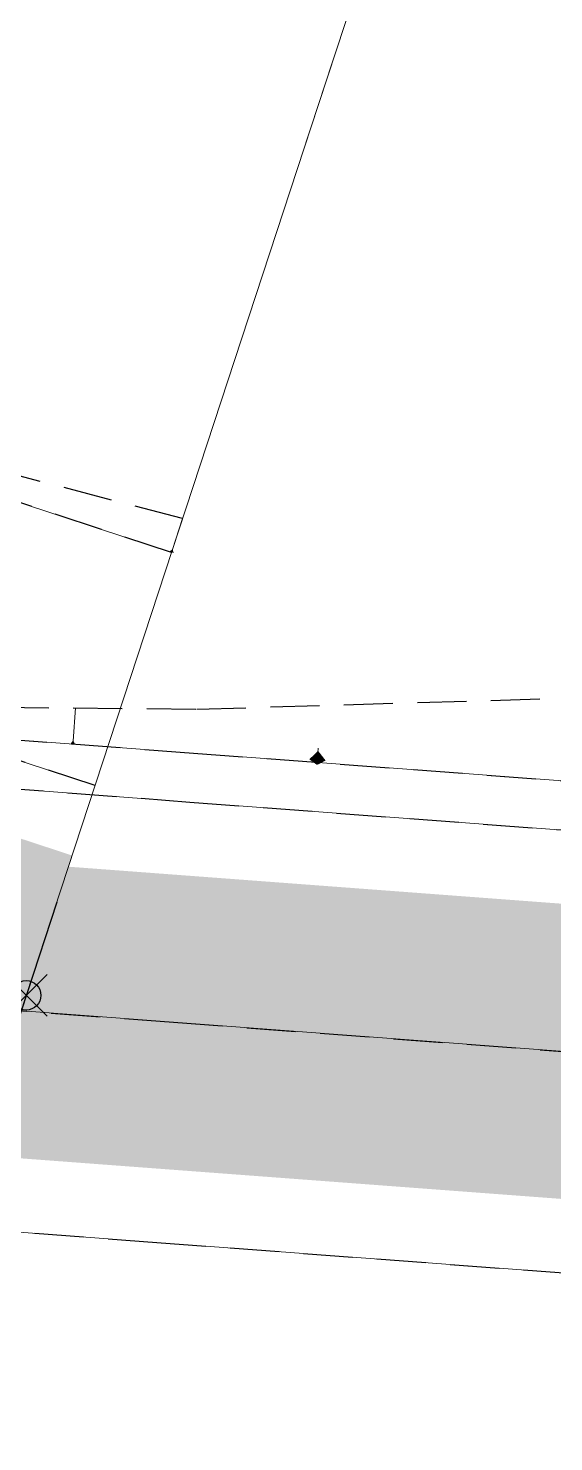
# Model space of a CAD drawing. Header units: metres. Extents: x 544752 to 548977, y 1840603 to 1844608.
# Drawn here: x 547798.66 to 547804.02, y 1842265.59 to 1842280 of the extents above; entities that cross this region are included whole.
import ezdxf

# ---------------------------------------------------------------- set-up
doc = ezdxf.new("R2010")
doc.units = ezdxf.units.M
doc.header["$MEASUREMENT"] = 0
for name, pattern in [('ACAD_ISO02W100', [15, 12, -3]), ('Anordnung Grundriss$0$GESTRICHELT', [0.75, 0.5, -0.25]), ('HIDDEN', [0.375, 0.25, -0.125])]:
    doc.linetypes.add(name, pattern=pattern)
doc.layers.add('C-ROAD', color=7, linetype='Continuous')
for name, color, linetype, lineweight in [('C-ROAD-CORR', 5, 'Continuous', 0), ('C-ROAD-MARK', 212, 'Continuous', 0), ('C-ROAD-SAMP', 150, 'HIDDEN', 0), ('C-ROAD-SAMP-TEXT', 11, 'Continuous', 0), ('C-TOPO-FEAT', 94, 'Continuous', 5)]:
    doc.layers.add(name, color=color, linetype=linetype, lineweight=lineweight)

msp = doc.modelspace()

# ---------------------------------------------------------------- linework, layer by layer
at = {"layer": 'C-ROAD', "color": 1, "linetype": 'ACAD_ISO02W100', "lineweight": 60, "ltscale": 0.1, "const_width": 3, "flags": 128}
for points in [[(547447.2669305371, 1842296.325235744), (548177.885715168, 1842241.548372065)], [(547798.6433986695, 1842270.142461582), (547789.6129650822, 1842273.107423156)]]:
    msp.add_lwpolyline(points, dxfattribs=at)
at = {"layer": 'C-ROAD-CORR', "color": 160, "linetype": 'Continuous'}
for p, q in [((547800.1345773343, 1842274.684169649, 509.3000639640576), (547800.2385290009, 1842275.000776998, 509.0779067002882)), ((547800.1097894195, 1842274.666842899, 509.3161937224126), (547800.1442703989, 1842274.655521762, 509.3161937224126)), ((547800.1159863982, 1842274.671174587, 509.3121612828239), (547800.1418471327, 1842274.662683734, 509.3121612828239)), ((547800.1221833769, 1842274.675506274, 509.3081288432351), (547800.1394238665, 1842274.669845705, 509.3081288432351)), ((547800.1283803555, 1842274.679837962, 509.3040964036464), (547800.1370006005, 1842274.677007677, 509.3040964036464)), ((547799.1205451722, 1842272.734104255, 509.2289972189047), (547799.1458129048, 1842273.071127568, 509.0036844267847)), ((547799.1003583875, 1842272.711010557, 509.2453560848269), (547799.1370628227, 1842272.708258706, 509.2453560848269)), ((547799.1054050836, 1842272.716783981, 509.2412663683464), (547799.1329334101, 1842272.714720093, 509.2412663683464)), ((547799.1104517798, 1842272.722557406, 509.2371766518658), (547799.1288039975, 1842272.72118148, 509.2371766518658)), ((547799.1154984761, 1842272.72833083, 509.2330869353852), (547799.1246745848, 1842272.727642867, 509.2330869353852)), ((547801.6148743446, 1842272.564881005, 509.2113908660389), (547801.6221293539, 1842272.661648979, 509.1466978269577))]:
    msp.add_line(p, q, dxfattribs=at)
at = {"layer": 'C-ROAD-CORR', "color": 5, "linetype": 'Anordnung Grundriss$0$GESTRICHELT', "lineweight": 30, "extrusion": (0.04147128308245401, 0.5531477567877873, 0.832050294056876), "const_width": 0.1, "elevation": 1042190.661986598}
msp.add_lwpolyline([(-408533.9304963337, -1562367.939196089), (-408533.886862123, -1562367.997375037), (-408533.8432279123, -1562367.93919609)], dxfattribs=at)
at = {"layer": 'C-ROAD-CORR', "color": 11, "linetype": 'Anordnung Grundriss$0$GESTRICHELT', "lineweight": 30}
for points in [[(547800.2385290009, 1842275.000776998, 509.0779067002906), (547795.3907111419, 1842276.26410181, 509.3441987505066), (547791.493212306, 1842278.834123911, 509.5085424946689), (547791.0839532804, 1842278.963136551, 509.5068676536401), (547786.5545413154, 1842279.48858539, 509.4553864889657), (547782.6246881565, 1842281.606007032, 509.5152472411457), (547778.9363005583, 1842284.123936326, 509.5936128892196), (547776.4214830612, 1842287.934969302, 509.7205845388854), (547773.4756993039, 1842291.112419847, 509.7593777833604), (547771.0948886888, 1842292.287575891, 509.7172089071782), (547769.9853270883, 1842294.004371816, 509.7054208918427), (547767.8621829086, 1842297.91783857, 509.6923575863233), (547766.1357673137, 1842302.011306525, 509.7180767581479), (547766.1153589269, 1842302.06640209, 509.7188824216468), (547764.9167233921, 1842306.276003794, 509.7210806844301), (547764.109906487, 1842310.630193825, 509.7830954019378), (547763.8649146738, 1842315.046166571, 509.8077377853635), (547763.8599851175, 1842315.855469003, 509.8224163649545), (547763.8650553097, 1842319.939631364, 509.8988817424423), (547763.8864777453, 1842324.939663117, 509.9934534360805), (547764.0036032873, 1842329.939818183, 510.0364453097837), (547764.0985472131, 1842334.939944668, 510.1064472439274), (547764.2979191587, 1842339.940205707, 510.1190527445141)], [(547745.6056258895, 1842278.078520116, 508.467700405285), (547750.5704941552, 1842277.422759381, 508.6446242295426), (547755.5353624207, 1842276.766998647, 508.8215480538001), (547760.5009536601, 1842276.120881003, 508.9920251084048), (547765.4698274262, 1842275.518545998, 509.1332318179346), (547770.4439271985, 1842274.985915939, 509.2278381427055), (547775.4258103473, 1842274.557101261, 509.2530399718554), (547780.4109496067, 1842274.171716884, 509.24920700661), (547785.3957867379, 1842273.782302694, 509.24806812356), (547790.4729586528, 1842274.624458236, 509.3389337232472), (547795.3733333691, 1842273.108476683, 509.1755923148555), (547800.38364716, 1842273.058872495, 508.9472776337004), (547805.4089128793, 1842273.208698484, 508.5856363595552), (547810.4345854775, 1842273.363951462, 508.2203669388884), (547812.8363700053, 1842273.435600924, 508.0474959697614), (547815.4600516116, 1842273.516450605, 507.8585664763281), (547817.7024595314, 1842273.58907852, 507.6973277756963), (547820.486617287, 1842273.683615527, 507.4975430017495)], [(547800.1251430531, 1842274.6554355, 509.3202261620015), (547795.3746441924, 1842276.21516643, 509.3785357617878)], [(547795.3640744298, 1842272.98498011, 509.2581544301177), (547800.3500809253, 1842272.611163007, 509.2465883069319), (547805.3360874208, 1842272.237345903, 509.235022183746), (547810.3220939162, 1842271.863528799, 509.2234560605602), (547812.7051117367, 1842271.684866212, 509.2179281340142), (547815.3081004117, 1842271.489711695, 509.2135178532181), (547817.5325595228, 1842271.322936769, 509.2123289780747), (547820.2941069072, 1842271.115894591, 509.2141612603979), (547825.2801134026, 1842270.742077487, 509.226750682923), (547830.2661198982, 1842270.368260383, 509.2512861207935), (547835.2521263936, 1842269.994443279, 509.2877675740093), (547840.238132889, 1842269.620626176, 509.3361950425704), (547845.2241393846, 1842269.246809072, 509.3965685264769), (547850.21014588, 1842268.872991968, 509.4688880257286), (547855.1961523754, 1842268.499174864, 509.5531535403258), (547860.182158871, 1842268.12535776, 509.6493650702683), (547865.1681653664, 1842267.751540656, 509.7575226155561), (547870.1541718618, 1842267.377723552, 509.8776261761892), (547875.1401783574, 1842267.003906448, 510.0096757521677), (547880.1261848528, 1842266.630089345, 510.1536713434915)]]:
    msp.add_polyline3d(points, dxfattribs=at)
at = {"layer": 'C-ROAD-CORR', "color": 5, "linetype": 'Anordnung Grundriss$0$GESTRICHELT', "lineweight": 30}
for points in [[(547799.3452775881, 1842272.28018607, 509.4202261620015), (547794.5947787274, 1842273.839917, 509.4785357617878), (547790.3148440007, 1842275.245147643, 509.531069461582), (547789.868599336, 1842275.394385667, 509.5368453615741), (547785.4660675131, 1842277.171896639, 509.5951549613605), (547781.2875164849, 1842279.426124447, 509.6534645611468), (547777.384372423, 1842282.129325907, 509.7117741609331), (547773.8046720169, 1842285.248232239, 509.7700837607195), (547770.592471277, 1842288.744458507, 509.8283933605059), (547769.0190671809, 1842290.782244736, 509.8600004808849), (547767.7873033301, 1842292.57497603, 509.8867029602922), (547765.4236918779, 1842296.692641948, 509.9450125600785), (547763.5307263075, 1842301.046779412, 510.0033221598649), (547763.5089530824, 1842301.105718416, 510.0040934264061), (547762.1317036834, 1842305.583801277, 510.0675823152897), (547761.2438420262, 1842310.247869606, 510.1440637055649), (547760.8780684075, 1842314.981582881, 510.2327673998733), (547760.8681027113, 1842315.851613987, 510.2503396247385), (547760.8628403181, 1842319.935763034, 510.3336933982149), (547760.8563978637, 1842324.935758884, 510.4468417005898), (547760.8499554093, 1842329.935754733, 510.5722123069979), (547760.8435129549, 1842334.935750582, 510.7098052174392), (547760.8370705005, 1842339.935746432, 510.8596204319136)], [(547745.4666277647, 1842276.224550499, 509.3938156619759), (547750.4526342603, 1842275.850733396, 509.3822495387901), (547755.4386407557, 1842275.476916292, 509.3706834156043), (547760.4246472511, 1842275.103099188, 509.3591172924184), (547765.4106537467, 1842274.729282084, 509.3475511692326), (547770.3966602421, 1842274.35546498, 509.3359850460468), (547775.3826667377, 1842273.981647876, 509.324418922861), (547780.3686732331, 1842273.607830772, 509.3128527996752), (547785.3546797285, 1842273.234013668, 509.3012866764893), (547790.340686224, 1842272.860196565, 509.2897205533035), (547795.3266927195, 1842272.486379461, 509.2781544301176), (547800.3126992149, 1842272.112562357, 509.2665883069319), (547805.2987057104, 1842271.738745253, 509.255022183746), (547810.2847122059, 1842271.364928149, 509.2434560605602), (547812.6677300263, 1842271.186265562, 509.2379281340142), (547815.2707187013, 1842270.991111045, 509.2335178532181), (547817.4951778124, 1842270.82433612, 509.2323289780747), (547820.2567251968, 1842270.617293941, 509.2341612603979)], [(547745.1301923713, 1842271.737144653, 509.3938156619759), (547750.1161988669, 1842271.36332755, 509.3822495387901), (547755.1022053623, 1842270.989510446, 509.3706834156043), (547760.0882118577, 1842270.615693342, 509.3591172924184), (547765.0742183533, 1842270.241876238, 509.3475511692326), (547770.0602248487, 1842269.868059134, 509.3359850460468), (547775.0462313442, 1842269.49424203, 509.324418922861), (547780.0322378397, 1842269.120424927, 509.3128527996752), (547785.0182443351, 1842268.746607823, 509.3012866764893), (547790.0042508306, 1842268.372790719, 509.2897205533035), (547794.990257326, 1842267.998973615, 509.2781544301176), (547799.9762638215, 1842267.625156511, 509.2665883069319), (547804.962270317, 1842267.251339407, 509.255022183746), (547809.9482768124, 1842266.877522303, 509.2434560605602), (547812.3312946329, 1842266.698859716, 509.2379281340142), (547814.9342833079, 1842266.503705199, 509.2335178532181), (547817.158742419, 1842266.336930274, 509.2323289780747), (547819.9202898034, 1842266.129888095, 509.2341612603979), (547824.9062962988, 1842265.756070992, 509.246750682923)]]:
    msp.add_polyline3d(points, dxfattribs=at)
at = {"layer": 'C-ROAD-CORR', "color": 160, "linetype": 'Anordnung Grundriss$0$GESTRICHELT', "lineweight": 30}
for points in [[(547799.3452775881, 1842272.28018607, 509.2702261620015), (547794.5947787274, 1842273.839917, 509.3285357617879), (547790.3148440007, 1842275.245147643, 509.3810694615821), (547789.868599336, 1842275.394385667, 509.3868453615742), (547785.4660675131, 1842277.171896639, 509.4451549613605), (547781.2875164849, 1842279.426124447, 509.5034645611469), (547777.384372423, 1842282.129325907, 509.5617741609332), (547773.8046720169, 1842285.248232239, 509.6200837607195), (547770.592471277, 1842288.744458507, 509.6783933605059), (547769.0190671809, 1842290.782244736, 509.710000480885), (547767.7873033301, 1842292.57497603, 509.7367029602922), (547765.4236918779, 1842296.692641948, 509.7950125600785), (547763.5307263075, 1842301.046779412, 509.8533221598649), (547763.5089530824, 1842301.105718416, 509.8540934264061), (547762.1317036834, 1842305.583801277, 509.9175823152897), (547761.2438420262, 1842310.247869606, 509.9940637055649), (547760.8780684075, 1842314.981582881, 510.0827673998733), (547760.8681027113, 1842315.851613987, 510.1003396247385), (547760.8628403181, 1842319.935763034, 510.1836933982149), (547760.8563978637, 1842324.935758884, 510.2968417005898), (547760.8499554093, 1842329.935754733, 510.4222123069979), (547760.8435129549, 1842334.935750582, 510.5598052174392), (547760.8370705005, 1842339.935746432, 510.7096204319137)], [(547745.4666277647, 1842276.224550499, 509.2438156619759), (547750.4526342603, 1842275.850733396, 509.2322495387901), (547755.4386407557, 1842275.476916292, 509.2206834156043), (547760.4246472511, 1842275.103099188, 509.2091172924185), (547765.4106537467, 1842274.729282084, 509.1975511692327), (547770.3966602421, 1842274.35546498, 509.1859850460468), (547775.3826667377, 1842273.981647876, 509.174418922861), (547780.3686732331, 1842273.607830772, 509.1628527996752), (547785.3546797285, 1842273.234013668, 509.1512866764893), (547790.340686224, 1842272.860196565, 509.1397205533035), (547795.3266927195, 1842272.486379461, 509.1281544301177), (547800.3126992149, 1842272.112562357, 509.1165883069319), (547805.2987057104, 1842271.738745253, 509.105022183746), (547810.2847122059, 1842271.364928149, 509.0934560605602), (547812.6677300263, 1842271.186265562, 509.0879281340142), (547815.2707187013, 1842270.991111045, 509.0835178532181), (547817.4951778124, 1842270.82433612, 509.0823289780747), (547820.2567251968, 1842270.617293941, 509.0841612603979)], [(547745.1301923713, 1842271.737144653, 509.2438156619759), (547750.1161988669, 1842271.36332755, 509.2322495387901), (547755.1022053623, 1842270.989510446, 509.2206834156043), (547760.0882118577, 1842270.615693342, 509.2091172924185), (547765.0742183533, 1842270.241876238, 509.1975511692327), (547770.0602248487, 1842269.868059134, 509.1859850460468), (547775.0462313442, 1842269.49424203, 509.174418922861), (547780.0322378397, 1842269.120424927, 509.1628527996752), (547785.0182443351, 1842268.746607823, 509.1512866764893), (547790.0042508306, 1842268.372790719, 509.1397205533035), (547794.990257326, 1842267.998973615, 509.1281544301177), (547799.9762638215, 1842267.625156511, 509.1165883069319), (547804.962270317, 1842267.251339407, 509.105022183746), (547809.9482768124, 1842266.877522303, 509.0934560605602), (547812.3312946329, 1842266.698859716, 509.0879281340142), (547814.9342833079, 1842266.503705199, 509.0835178532181), (547817.158742419, 1842266.336930274, 509.0823289780747), (547819.9202898034, 1842266.129888095, 509.0841612603979), (547824.9062962988, 1842265.756070992, 509.096750682923)]]:
    msp.add_polyline3d(points, dxfattribs=at)
at = {"layer": 'C-ROAD-CORR', "color": 92, "linetype": 'Anordnung Grundriss$0$GESTRICHELT', "lineweight": 30}
for points in [[(547800.1251430531, 1842274.6554355, 509.3202261620015), (547795.3746441924, 1842276.21516643, 509.3785357617878)], [(547800.2385290009, 1842275.000776998, 509.0779067002906), (547795.3907111419, 1842276.26410181, 509.3441987505066)], [(547795.3733333691, 1842273.108476683, 509.1755923148555), (547800.38364716, 1842273.058872495, 508.9472776337004), (547805.4089128793, 1842273.208698484, 508.5856363595552), (547810.4345854775, 1842273.363951462, 508.2203669388884), (547812.8363700053, 1842273.435600924, 508.0474959697614), (547815.4600516116, 1842273.516450605, 507.8585664763281), (547817.7024595314, 1842273.58907852, 507.6973277756963), (547820.486617287, 1842273.683615527, 507.4975430017495), (547825.5118088578, 1842273.832452518, 507.1607184558632), (547830.5382426939, 1842273.997858956, 506.8247626254403), (547835.5658085977, 1842274.178365018, 506.4906581424215), (547840.5939788829, 1842274.366932372, 506.1631103965124), (547845.6225692397, 1842274.561102679, 505.8437628814443), (547850.6526175287, 1842274.774719019, 505.5233609747485), (547855.685202229, 1842275.022166243, 505.192287862247), (547860.7033858885, 1842275.077531077, 505.0015750853357), (547865.6055822696, 1842273.585847053, 505.8570688140488), (547870.4737976267, 1842271.640921044, 507.0275179144234), (547875.3442352037, 1842269.725635204, 508.1900974600089), (547880.2158495461, 1842267.826045171, 509.3541297818909)], [(547795.3640744298, 1842272.98498011, 509.2581544301177), (547800.3500809253, 1842272.611163007, 509.2465883069319), (547805.3360874208, 1842272.237345903, 509.235022183746), (547810.3220939162, 1842271.863528799, 509.2234560605602), (547812.7051117367, 1842271.684866212, 509.2179281340142), (547815.3081004117, 1842271.489711695, 509.2135178532181), (547817.5325595228, 1842271.322936769, 509.2123289780747), (547820.2941069072, 1842271.115894591, 509.2141612603979), (547825.2801134026, 1842270.742077487, 509.226750682923), (547830.2661198982, 1842270.368260383, 509.2512861207935), (547835.2521263936, 1842269.994443279, 509.2877675740093), (547840.238132889, 1842269.620626176, 509.3361950425704), (547845.2241393846, 1842269.246809072, 509.3965685264769), (547850.21014588, 1842268.872991968, 509.4688880257286), (547855.1961523754, 1842268.499174864, 509.5531535403258), (547860.182158871, 1842268.12535776, 509.6493650702683), (547865.1681653664, 1842267.751540656, 509.7575226155561), (547870.1541718618, 1842267.377723552, 509.8776261761892), (547875.1401783574, 1842267.003906448, 510.0096757521677), (547880.1261848528, 1842266.630089345, 510.1536713434915)]]:
    msp.add_polyline3d(points, dxfattribs=at)
at = {"layer": 'C-ROAD-CORR', "color": 150, "linetype": 'Anordnung Grundriss$0$GESTRICHELT', "lineweight": 30}
msp.add_polyline3d([(547745.298410068, 1842273.980847576, 509.4613156619759), (547750.2844165636, 1842273.607030473, 509.4497495387901), (547755.270423059, 1842273.233213369, 509.4381834156043), (547760.2564295544, 1842272.859396265, 509.4266172924184), (547765.24243605, 1842272.485579161, 509.4150511692326), (547770.2284425454, 1842272.111762057, 509.4034850460468), (547775.2144490409, 1842271.737944953, 509.391918922861), (547780.2004555364, 1842271.364127849, 509.3803527996752), (547785.1864620318, 1842270.990310746, 509.3687866764893), (547790.1724685273, 1842270.616493642, 509.3572205533035), (547795.1584750228, 1842270.242676538, 509.3456544301176), (547800.1444815182, 1842269.868859434, 509.3340883069318), (547805.1304880137, 1842269.49504233, 509.322522183746), (547810.1164945092, 1842269.121225226, 509.3109560605602), (547812.4995123296, 1842268.942562639, 509.3054281340142), (547815.1025010046, 1842268.747408122, 509.3010178532181), (547817.3269601157, 1842268.580633197, 509.2998289780747), (547820.0885075001, 1842268.373591018, 509.3016612603979), (547825.0745139956, 1842267.999773914, 509.314250682923)], dxfattribs=at)
msp.add_polyline3d([(547745.298410068, 1842273.980847576, 509.4613156619759), (547750.2844165636, 1842273.607030473, 509.4497495387901), (547755.270423059, 1842273.233213369, 509.4381834156043), (547760.2564295544, 1842272.859396265, 509.4266172924184), (547765.24243605, 1842272.485579161, 509.4150511692326), (547770.2284425454, 1842272.111762057, 509.4034850460468), (547775.2144490409, 1842271.737944953, 509.391918922861), (547780.2004555364, 1842271.364127849, 509.3803527996752), (547785.1864620318, 1842270.990310746, 509.3687866764893), (547790.1724685273, 1842270.616493642, 509.3572205533035), (547795.1584750228, 1842270.242676538, 509.3456544301176), (547800.1444815182, 1842269.868859434, 509.3340883069318), (547805.1304880137, 1842269.49504233, 509.322522183746), (547810.1164945092, 1842269.121225226, 509.3109560605602), (547812.4995123296, 1842268.942562639, 509.3054281340142), (547815.1025010046, 1842268.747408122, 509.3010178532181), (547817.3269601157, 1842268.580633197, 509.2998289780747), (547820.0885075001, 1842268.373591018, 509.3016612603979), (547825.0745139956, 1842267.999773914, 509.314250682923)], dxfattribs=at)
at = {"layer": 'C-ROAD-MARK', "color": 212, "linetype": 'Continuous', "lineweight": -3}
for p, q in [((547798.4312666352, 1842269.930329548), (547798.8555307039, 1842270.354593617)), ((547798.4312666352, 1842270.354593617), (547798.8555307039, 1842269.930329548))]:
    msp.add_line(p, q, dxfattribs=at)
msp.add_circle((547798.6433986695, 1842270.142461582), 0.15, dxfattribs=at)
at = {"layer": 'C-ROAD-SAMP', "color": 1, "linetype": 'Continuous', "lineweight": 13}
msp.add_lwpolyline([(547795.5239368095, 1842260.641463861), (547798.6433986697, 1842270.142461583), (547801.7628605298, 1842279.643459304)], dxfattribs=at)
at = {"layer": 'C-ROAD-SAMP-TEXT', "color": 4, "linetype": 'Continuous', "lineweight": 5}
msp.add_line((547801.4509143438, 1842278.693359532), (547802.0748067158, 1842280.593559077), dxfattribs=at)
at = {"layer": 'C-ROAD-SAMP-TEXT', "color": 1, "linetype": 'Continuous', "lineweight": -3}
msp.add_line((547798.9553448557, 1842271.092561355), (547798.3314524837, 1842269.19236181), dxfattribs=at)
at = {"layer": 'C-TOPO-FEAT', "color": 94, "linetype": 'Continuous', "lineweight": 0, "ltscale": 2}
for points in [[(547799.3452775881, 1842272.28018607, 508.9702261620015), (547794.5947787274, 1842273.839917, 509.0285357617879), (547790.3148440007, 1842275.245147643, 509.081069461582), (547789.868599336, 1842275.394385667, 509.0868453615741), (547785.4660675131, 1842277.171896639, 509.1451549613605), (547781.2875164849, 1842279.426124447, 509.2034645611469), (547777.384372423, 1842282.129325907, 509.2617741609332), (547773.8046720169, 1842285.248232239, 509.3200837607195), (547770.592471277, 1842288.744458507, 509.3783933605059), (547769.0190671809, 1842290.782244736, 509.4100004808849), (547767.7873033301, 1842292.57497603, 509.4367029602922), (547765.4236918779, 1842296.692641948, 509.4950125600785), (547763.5307263075, 1842301.046779412, 509.5533221598649), (547763.5089530824, 1842301.105718416, 509.5540934264061), (547762.1317036834, 1842305.583801277, 509.6175823152897), (547761.2438420262, 1842310.247869606, 509.6940637055649), (547760.8780684075, 1842314.981582881, 509.7827673998733), (547760.8681027113, 1842315.851613987, 509.8003396247385), (547760.8628403181, 1842319.935763034, 509.8836933982149), (547760.8563978637, 1842324.935758884, 509.9968417005898), (547760.8499554093, 1842329.935754733, 510.1222123069979), (547760.8435129549, 1842334.935750582, 510.2598052174392), (547760.8370705005, 1842339.935746432, 510.4096204319137)], [(547800.1251430531, 1842274.6554355, 509.3202261620015), (547795.3746441924, 1842276.21516643, 509.3785357617878), (547791.0947094657, 1842277.620397074, 509.431069461582), (547790.6745321994, 1842277.760917353, 509.4368453615741), (547786.5291744324, 1842279.434594957, 509.4951549613605), (547782.594713614, 1842281.557141965, 509.5534645611468), (547778.9195718539, 1842284.102435815, 509.6117741609331), (547775.5489797768, 1842287.03915112, 509.6700837607195), (547772.5244198595, 1842290.331145204, 509.7283933605058), (547771.0429262208, 1842292.249894076, 509.7600004808849), (547769.8831158999, 1842293.937902907, 509.7867029602922), (547767.6575748964, 1842297.815035221, 509.8450125600785), (547765.8751869784, 1842301.914825587, 509.9033221598648), (547765.8546856369, 1842301.970321668, 509.9040934264061), (547764.5578883116, 1842306.186817155, 509.9675823152896), (547763.7218911252, 1842310.578433764, 510.0440637055648), (547763.3774841857, 1842315.035627006, 510.1327673998733), (547763.368100636, 1842315.854835214, 510.1503396247385), (547763.3628382429, 1842319.938984261, 510.2336933982149), (547763.3563957885, 1842324.938980111, 510.3468417005898), (547763.3499533341, 1842329.93897596, 510.4722123069978), (547763.3435108797, 1842334.93897181, 510.6098052174391), (547763.3370684253, 1842339.938967659, 510.7596204319136)], [(547745.5040094751, 1842276.723151149, 509.3738156619759), (547750.4900159707, 1842276.349334045, 509.3622495387901), (547755.4760224661, 1842275.975516941, 509.3506834156043), (547760.4620289615, 1842275.601699837, 509.3391172924185), (547765.448035457, 1842275.227882734, 509.3275511692327), (547770.4340419525, 1842274.85406563, 509.3159850460468), (547775.420048448, 1842274.480248526, 509.304418922861), (547780.4060549435, 1842274.106431422, 509.2928527996752), (547785.3920614389, 1842273.732614318, 509.2812866764893), (547790.3780679344, 1842273.358797214, 509.2697205533035), (547795.3640744298, 1842272.98498011, 509.2581544301177), (547800.3500809253, 1842272.611163007, 509.2465883069319), (547805.3360874208, 1842272.237345903, 509.235022183746), (547810.3220939162, 1842271.863528799, 509.2234560605602), (547812.7051117367, 1842271.684866212, 509.2179281340142), (547815.3081004117, 1842271.489711695, 509.2135178532181), (547817.5325595228, 1842271.322936769, 509.2123289780747), (547820.2941069072, 1842271.115894591, 509.2141612603979)], [(547745.4666277647, 1842276.224550499, 508.9438156619759), (547750.4526342603, 1842275.850733396, 508.9322495387901), (547755.4386407557, 1842275.476916292, 508.9206834156043), (547760.4246472511, 1842275.103099188, 508.9091172924184), (547765.4106537467, 1842274.729282084, 508.8975511692327), (547770.3966602421, 1842274.35546498, 508.8859850460468), (547775.3826667377, 1842273.981647876, 508.874418922861), (547780.3686732331, 1842273.607830772, 508.8628527996752), (547785.3546797285, 1842273.234013668, 508.8512866764893), (547790.340686224, 1842272.860196565, 508.8397205533035), (547795.3266927195, 1842272.486379461, 508.8281544301176), (547800.3126992149, 1842272.112562357, 508.8165883069319), (547805.2987057104, 1842271.738745253, 508.805022183746), (547810.2847122059, 1842271.364928149, 508.7934560605602), (547812.6677300263, 1842271.186265562, 508.7879281340142), (547815.2707187013, 1842270.991111045, 508.7835178532181), (547817.4951778124, 1842270.82433612, 508.7823289780747), (547820.2567251968, 1842270.617293941, 508.7841612603979)], [(547745.298410068, 1842273.980847576, 509.3113156619759), (547750.2844165636, 1842273.607030473, 509.2997495387901), (547755.270423059, 1842273.233213369, 509.2881834156043), (547760.2564295544, 1842272.859396265, 509.2766172924185), (547765.24243605, 1842272.485579161, 509.2650511692327), (547770.2284425454, 1842272.111762057, 509.2534850460468), (547775.2144490409, 1842271.737944953, 509.241918922861), (547780.2004555364, 1842271.364127849, 509.2303527996752), (547785.1864620318, 1842270.990310746, 509.2187866764893), (547790.1724685273, 1842270.616493642, 509.2072205533035), (547795.1584750228, 1842270.242676538, 509.1956544301177), (547800.1444815182, 1842269.868859434, 509.1840883069319), (547805.1304880137, 1842269.49504233, 509.172522183746), (547810.1164945092, 1842269.121225226, 509.1609560605602), (547812.4995123296, 1842268.942562639, 509.1554281340142), (547815.1025010046, 1842268.747408122, 509.1510178532181), (547817.3269601157, 1842268.580633197, 509.1498289780747), (547820.0885075001, 1842268.373591018, 509.1516612603979), (547825.0745139956, 1842267.999773914, 509.164250682923)], [(547745.298410068, 1842273.980847576, 509.3113156619759), (547750.2844165636, 1842273.607030473, 509.2997495387901), (547755.270423059, 1842273.233213369, 509.2881834156043), (547760.2564295544, 1842272.859396265, 509.2766172924185), (547765.24243605, 1842272.485579161, 509.2650511692327), (547770.2284425454, 1842272.111762057, 509.2534850460468), (547775.2144490409, 1842271.737944953, 509.241918922861), (547780.2004555364, 1842271.364127849, 509.2303527996752), (547785.1864620318, 1842270.990310746, 509.2187866764893), (547790.1724685273, 1842270.616493642, 509.2072205533035), (547795.1584750228, 1842270.242676538, 509.1956544301177), (547800.1444815182, 1842269.868859434, 509.1840883069319), (547805.1304880137, 1842269.49504233, 509.172522183746), (547810.1164945092, 1842269.121225226, 509.1609560605602), (547812.4995123296, 1842268.942562639, 509.1554281340142), (547815.1025010046, 1842268.747408122, 509.1510178532181), (547817.3269601157, 1842268.580633197, 509.1498289780747), (547820.0885075001, 1842268.373591018, 509.1516612603979), (547825.0745139956, 1842267.999773914, 509.164250682923)], [(547745.298410068, 1842273.980847576, 509.0113156619759), (547750.2844165636, 1842273.607030473, 508.9997495387901), (547755.270423059, 1842273.233213369, 508.9881834156043), (547760.2564295544, 1842272.859396265, 508.9766172924184), (547765.24243605, 1842272.485579161, 508.9650511692327), (547770.2284425454, 1842272.111762057, 508.9534850460468), (547775.2144490409, 1842271.737944953, 508.941918922861), (547780.2004555364, 1842271.364127849, 508.9303527996752), (547785.1864620318, 1842270.990310746, 508.9187866764893), (547790.1724685273, 1842270.616493642, 508.9072205533035), (547795.1584750228, 1842270.242676538, 508.8956544301176), (547800.1444815182, 1842269.868859434, 508.8840883069319), (547805.1304880137, 1842269.49504233, 508.872522183746), (547810.1164945092, 1842269.121225226, 508.8609560605602), (547812.4995123296, 1842268.942562639, 508.8554281340142), (547815.1025010046, 1842268.747408122, 508.8510178532181), (547817.3269601157, 1842268.580633197, 508.8498289780747), (547820.0885075001, 1842268.373591018, 508.8516612603979), (547825.0745139956, 1842267.999773914, 508.864250682923)], [(547745.298410068, 1842273.980847576, 509.0113156619759), (547750.2844165636, 1842273.607030473, 508.9997495387901), (547755.270423059, 1842273.233213369, 508.9881834156043), (547760.2564295544, 1842272.859396265, 508.9766172924184), (547765.24243605, 1842272.485579161, 508.9650511692327), (547770.2284425454, 1842272.111762057, 508.9534850460468), (547775.2144490409, 1842271.737944953, 508.941918922861), (547780.2004555364, 1842271.364127849, 508.9303527996752), (547785.1864620318, 1842270.990310746, 508.9187866764893), (547790.1724685273, 1842270.616493642, 508.9072205533035), (547795.1584750228, 1842270.242676538, 508.8956544301176), (547800.1444815182, 1842269.868859434, 508.8840883069319), (547805.1304880137, 1842269.49504233, 508.872522183746), (547810.1164945092, 1842269.121225226, 508.8609560605602), (547812.4995123296, 1842268.942562639, 508.8554281340142), (547815.1025010046, 1842268.747408122, 508.8510178532181), (547817.3269601157, 1842268.580633197, 508.8498289780747), (547820.0885075001, 1842268.373591018, 508.8516612603979), (547825.0745139956, 1842267.999773914, 508.864250682923)], [(547745.1301923713, 1842271.737144653, 508.9438156619759), (547750.1161988669, 1842271.36332755, 508.9322495387901), (547755.1022053623, 1842270.989510446, 508.9206834156043), (547760.0882118577, 1842270.615693342, 508.9091172924184), (547765.0742183533, 1842270.241876238, 508.8975511692327), (547770.0602248487, 1842269.868059134, 508.8859850460468), (547775.0462313442, 1842269.49424203, 508.874418922861), (547780.0322378397, 1842269.120424927, 508.8628527996752), (547785.0182443351, 1842268.746607823, 508.8512866764893), (547790.0042508306, 1842268.372790719, 508.8397205533035), (547794.990257326, 1842267.998973615, 508.8281544301176), (547799.9762638215, 1842267.625156511, 508.8165883069319), (547804.962270317, 1842267.251339407, 508.805022183746), (547809.9482768124, 1842266.877522303, 508.7934560605602), (547812.3312946329, 1842266.698859716, 508.7879281340142), (547814.9342833079, 1842266.503705199, 508.7835178532181), (547817.158742419, 1842266.336930274, 508.7823289780747), (547819.9202898034, 1842266.129888095, 508.7841612603979), (547824.9062962988, 1842265.756070992, 508.796750682923)]]:
    msp.add_polyline3d(points, dxfattribs=at)

doc.saveas('drawing.dxf')
